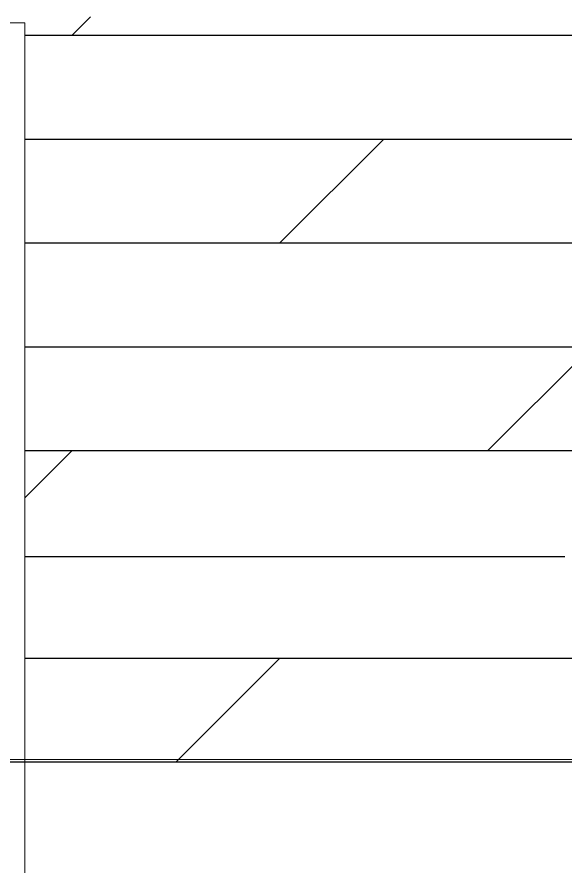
# Model space of a CAD drawing. Header units: inches. Extents: x -813 to 82, y -70 to 268.
# Drawn here: x -15.19 to -2.01, y 95.54 to 115.99 of the extents above; entities that cross this region are included whole.
import ezdxf

# ---------------------------------------------------------------- set-up
doc = ezdxf.new("R2010")
doc.units = ezdxf.units.IN
doc.header["$MEASUREMENT"] = 0
doc.layers.add('Golden', color=7, linetype='Continuous', lineweight=0, true_color=0xefe861)
doc.layers.add('Hatch 01_UC', color=7, linetype='Continuous')
doc.layers.add('Rugs', color=201, linetype='Continuous')
doc.layers.add('Partition Wall', color=6, linetype='Continuous', lineweight=0)

# ---------------------------------------------------------------- blocks, each defined once
blk = doc.blocks.new('Carpet 3')
at = {"layer": 'Golden'}
for p, q in [((1349.76, 3600.45), (1349.76, 0)), ((1349.76, 0), (-1349.76, 0))]:
    blk.add_line(p, q, dxfattribs=at)

msp = doc.modelspace()

# ---------------------------------------------------------------- linework, layer by layer
at = {"layer": 'Hatch 01_UC', "color": 44, "linetype": 'Continuous', "transparency": 33554636}
for p, q in [((-13.42079, 115.98949), (-13.87002, 115.54026)), ((10.42343, 115.54026), (-15.00294, 115.54026)), ((14.5258, 113.04026), (-15.00294, 113.04026)), ((-6.37002, 113.04026), (-8.87002, 110.54026)), ((26.12998, 110.54026), (-15.00294, 110.54026)), ((10.17009, 108.04026), (-15.00294, 108.04026)), ((-1.37002, 108.04026), (-3.87002, 105.54026)), ((-1.06243, 105.542), (-15.00294, 105.54026)), ((-13.87002, 105.54026), (-15.00294, 104.40734)), ((-2.00699, 102.98505), (-15.00294, 102.98505)), ((-1.41681, 100.54026), (-15.00294, 100.54026)), ((-8.87002, 100.54026), (-11.30752, 98.10276)), ((18.50498, 98.04026), (-15.67664, 98.04026)), ((-11.30752, 98.10276), (-11.37002, 98.04026))]:
    msp.add_line(p, q, dxfattribs=at)
at = {"layer": 'Partition Wall', "lineweight": 5}
msp.add_line((18.50498, 98.10276), (-171.24502, 98.10276), dxfattribs=at)

# ---------------------------------------------------------------- block references
at = {"layer": 'Rugs', "xscale": 0.0316440577133752, "yscale": 0.0316440577133752, "zscale": 0.0316440577133752, "rotation": 89.99999999999999}
msp.add_blockref('Carpet 3', (-15.00294, 73.13821), dxfattribs=at)

doc.saveas('drawing.dxf')
